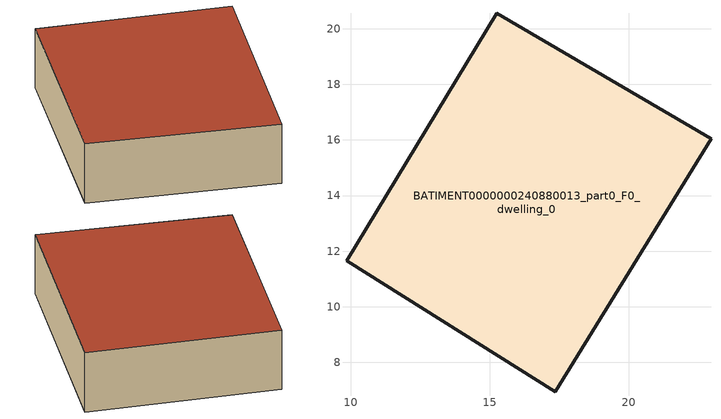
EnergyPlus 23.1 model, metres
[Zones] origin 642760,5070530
BATIMENT0000000240880013_part0_F0_dwelling_0
 floor ground (EU_floor_Construction): 22.96,16.05 17.36,6.95 9.85,11.65 15.26,20.56 z0
 wall outside (EU_wall_Construction): 17.36,6.95 22.96,16.05 15.26,20.56 9.85,11.65 17.36,6.95 z0:3
 roof outside (EU_roof_Construction): 17.36,6.95 22.96,16.05 15.26,20.56 9.85,11.65 z3
[Building]
EU S2 Campaign: North Axis=0; Terrain=City; Solar Distribution=FullExterior
[Site:Location]
Lyon-Bron: Latitude=45.75; Longitude=5; Time Zone=1; Elevation=198
[SizingPeriod:WeatherFileDays]
AnnualSizingPeriod: Begin Month=1; Begin Day of Month=1; End Month=12; End Day of Month=31; Day of Week for Start Day=Monday; Use Weather File Daylight Saving Period=No; Use Weather File Rain and Snow Indicators=No
[MATERIAL]
EU_InternalMass_Material: Roughness=MediumRough; Thickness=0.1; Conductivity=1; Density=1800; Specific Heat=900; Thermal Absorptance=0.9; Solar Absorptance=0.7; Visible Absorptance=0.7
[MATERIAL:NOMASS] Roughness=MediumRough; Thermal Absorptance=0.9; Solar Absorptance=0.7; Visible Absorptance=0.7
Name | Thermal Resistance
EU_wall_NoMass | 0.379507
EU_roof_NoMass | 0.466853
EU_floor_NoMass | 0.392157
[CONSTRUCTION]
EU_wall_Construction: EU_wall_NoMass
EU_roof_Construction: EU_roof_NoMass
EU_floor_Construction: EU_floor_NoMass
EU_InternalMass_Construction: EU_InternalMass_Material
[ZONE]
BATIMENT0000000240880013_part0_F0_dwelling_0: Type=1; Multiplier=1; Ceiling Height=autocalculate; Volume=281.509; Floor Area=autocalculate; Part of Total Floor Area=Yes
[INTERNALMASS]
BATIMENT0000000240880013_part0_F0_dwelling_0_EU_InternalMass: Construction=EU_InternalMass_Construction; Zone or ZoneList=BATIMENT0000000240880013_part0_F0_dwelling_0; Surface Area=93.836
[OTHEREQUIPMENT]
EU_Step8_InternalGain_BATIMENT0000000240880013_part0_F0_dwelling_0_f000: Fuel Type=Electricity; Zone or ZoneList or Space or SpaceList=BATIMENT0000000240880013_part0_F0_dwelling_0; Schedule=EU_Step8_GainSchedule_BATIMENT0000000240880013_part0_F0_dwelling_0_f000; Design Level Calculation Method=Watts/Area; Power per Zone Floor Area=1; Fraction Latent=0; Fraction Radiant=0; Fraction Lost=0; Carbon Dioxide Generation Rate=0; EndUse Subcategory=EU_Step8_InternalGains
[ZONEVENTILATION:DESIGNFLOWRATE]
EU_ConstantAir_BATIMENT0000000240880013_part0_F0_dwelling_0: Zone or ZoneList or Space or SpaceList=BATIMENT0000000240880013_part0_F0_dwelling_0; Schedule=EU_AlwaysOn; Design Flow Rate Calculation Method=AirChanges/Hour; Air Changes per Hour=0.51; Ventilation Type=Natural; Fan Pressure Rise=0; Fan Total Efficiency=1; Constant Term Coefficient=1; Temperature Term Coefficient=0; Velocity Term Coefficient=0; Velocity Squared Term Coefficient=0; Minimum Indoor Temperature=-100; Maximum Indoor Temperature=100; Delta Temperature=-100; Minimum Outdoor Temperature=-100; Maximum Outdoor Temperature=100; Maximum Wind Speed=40
[HVACTEMPLATE:THERMOSTAT]
EU_HeatOnly_BATIMENT0000000240880013_part0_F0_dwelling_0: Constant Heating Setpoint=20; Constant Cooling Setpoint=50
[HVACTEMPLATE:ZONE:IDEALLOADSAIRSYSTEM]
BATIMENT0000000240880013_part0_F0_dwelling_0: Template Thermostat=EU_HeatOnly_BATIMENT0000000240880013_part0_F0_dwelling_0; System Availability Schedule=EU_AlwaysOn; Maximum Heating Supply Air Temperature=50; Minimum Cooling Supply Air Temperature=13; Maximum Heating Supply Air Humidity Ratio=0.0156; Minimum Cooling Supply Air Humidity Ratio=0.0077; Heating Limit=NoLimit; Cooling Limit=NoLimit; Heating Availability Schedule=EU_AlwaysOn; Cooling Availability Schedule=EU_CoolingOff; Dehumidification Control Type=ConstantSensibleHeatRatio; Cooling Sensible Heat Ratio=0.7; Dehumidification Setpoint=60; Humidification Control Type=None; Humidification Setpoint=30; Outdoor Air Method=None; Outdoor Air Flow Rate per Person=0.00944; Outdoor Air Flow Rate per Zone Floor Area=0; Outdoor Air Flow Rate per Zone=0; Demand Controlled Ventilation Type=None; Outdoor Air Economizer Type=NoEconomizer; Heat Recovery Type=None; Sensible Heat Recovery Effectiveness=0.7; Latent Heat Recovery Effectiveness=0.65
[SIZING:ZONE]
BATIMENT0000000240880013_part0_F0_dwelling_0: Zone Cooling Design Supply Air Temperature Input Method=SupplyAirTemperature; Zone Cooling Design Supply Air Temperature=13; Zone Heating Design Supply Air Temperature Input Method=SupplyAirTemperature; Zone Heating Design Supply Air Temperature=50; Zone Cooling Design Supply Air Humidity Ratio=0.008; Zone Heating Design Supply Air Humidity Ratio=0.008; Cooling Design Air Flow Method=DesignDay; Cooling Design Air Flow Rate=0; Cooling Minimum Air Flow per Zone Floor Area=0.000762; Cooling Minimum Air Flow=0; Cooling Minimum Air Flow Fraction=0.2; Heating Design Air Flow Method=DesignDay; Heating Design Air Flow Rate=0; Heating Maximum Air Flow per Zone Floor Area=0.002032; Heating Maximum Air Flow=0.141576; Heating Maximum Air Flow Fraction=0.3; Account for Dedicated Outdoor Air System=No; Dedicated Outdoor Air System Control Strategy=NeutralSupplyAir; Dedicated Outdoor Air Low Setpoint Temperature for Design=autosize; Dedicated Outdoor Air High Setpoint Temperature for Design=autosize; Zone Load Sizing Method=Sensible Load Only No Latent Load; Zone Latent Cooling Design Supply Air Humidity Ratio Input Method=HumidityRatioDifference; Zone Cooling Design Supply Air Humidity Ratio Difference=0.005; Zone Latent Heating Design Supply Air Humidity Ratio Input Method=HumidityRatioDifference; Zone Humidification Design Supply Air Humidity Ratio Difference=0.005
[SCHEDULE:CONSTANT]
Name | Hourly Value
EU_AlwaysOn | 1
EU_CoolingOff | 0
[SCHEDULE:FILE]
EU_Step8_GainSchedule_BATIMENT0000000240880013_part0_F0_dwelling_0_f000: File=C:\Users\o_iseri\Desktop\OpenUBEM\openubem\outputs\eu_evidence\EU-04\s3\s3_campaign\FR-LYO-HAUTCOEURPENTES\BATIMENT0000000240880013_part0\BATIMENT0000000240880013_part0_F0_dwelling_0_f000_gain.csv; Column Number=1; Rows to Skip at Top=0; Number of Hours of Data=8760; Column Separator=Comma; Interpolate to Timestep=No; Minutes per Item=60; Adjust Schedule for Daylight Savings=Yes
